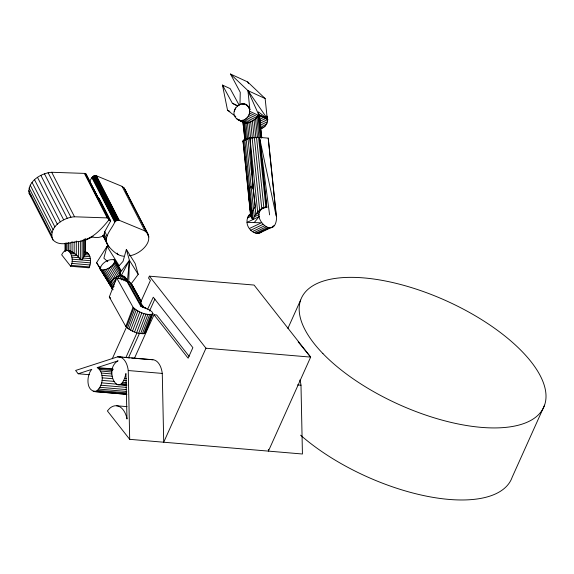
<?xml version="1.0" encoding="UTF-8"?>
<svg xmlns="http://www.w3.org/2000/svg" width="574" height="574" viewBox="0 0 574 574"><rect width="100%" height="100%" fill="white"/><g stroke="black" fill="none" stroke-linecap="round" stroke-linejoin="round"><path stroke-width="0.86" d="M259.785 120.619L258.781 114.671L267.233 118.531L267.728 119.6C267.742 123.69 264.894 127.693 260.854 128.641M128.727 282.071L129.401 260.309L126.352 249.439L123.058 261.335L118.366 266.63M70.667 266.257C75.524 259.835 68.328 242.149 61.662 254.791L70.667 266.257L89.092 267.821C91.295 262.842 91.632 253.306 85.002 251.871M122.865 357.286L117.627 356.841L75.603 370.46L78.207 373.767L91.797 369.362C86.409 375.001 85.727 391.863 96.059 391.274C103.42 386.553 104.705 372.698 97.25 367.597L117.842 360.924M97.587 197.671L99.28 198.661L110.682 220.918L104.777 231.587L103.951 235.684C100.084 237.571 95.205 238.519 91.266 236.344M123.726 256.241C117.139 255.746 112.145 250.293 108.055 245.694C102.495 237.371 111.722 229.392 114.75 222.145L116.773 220.366L118.854 220.151L144.906 230.892C156.279 240.355 139.791 254.806 129.358 255.767M245.715 104.475L248.119 106.534L249.898 109.77C245.349 94.688 225.496 111.772 238.067 119.744C241.805 121.896 246.497 124.436 250.687 121.918C253.564 120.605 256.391 118.56 257.87 115.754L258.63 114.57L247.946 90.627L230.483 74.024L247.681 81.939L265.145 98.534L267.233 118.531L258.35 111.908L261.048 137.681M242.795 121.738L238.067 119.744C244.223 122.786 250.996 115.761 249.446 109.562M127.421 281.124L129.401 260.309L138.198 274.379L131.389 283.506M250.451 213.872L252.323 212.997C248.334 214.167 246.677 218.522 246.999 222.389C247.258 229.378 256.291 237.191 262.375 231.236M86.014 173.965L108.995 218.802L108.177 220.825C100.558 230.059 91.912 239.329 79.564 241.446C71.205 241.747 59.94 247.315 53.023 239.91L29.08 193.223C27.423 181.183 41.17 173.09 51.703 172.272L84.923 173.413L86.236 174.668M53.023 239.91C47.427 227.562 63.678 217.302 74.52 216.785L107.74 217.919L108.995 218.802M269.593 214.863L259.477 137.401L268.23 138.126L276.589 218.106C274.824 242.96 245.902 212.882 265.848 207.106L266.824 207.393L259.477 137.401C253.959 137.294 247.595 137.308 243.017 140.759L250.551 215.307L252.122 218.622L253.077 219.505C255.365 213.937 259.534 208.19 265.848 207.106L258.565 137.322L266.795 207.164M66.577 250.307C72.367 250.637 77.131 255.172 80.374 259.52L82.125 259.67L85.368 254.296L85.619 239.193L85.426 239.781L92.45 236.617M260.173 210.737L257.676 211.921L249.955 137.975L253.177 188.502L250.716 186.098L248.427 192.599L250.881 216.405L253.077 219.505L244.725 139.525M119.213 265.819L107.037 246.346L103.88 258.185L107.797 261.701M124.013 280.772L119.744 273.231L120.841 270.117L114.542 259.965C108.974 258.164 101.146 263.157 100.063 268.854L110.481 285.579L110.194 283.685C112.188 278.081 121.516 272.219 125.943 278.297L141.785 306.581L143.077 307.348M118.007 360.824C102.703 369.764 119.736 401.384 125.914 373.566L126.998 419.027L126.861 418.123A22.831 13.066 -85.1 0 0 109.799 408.243L107.395 410.941L129.695 439.332L302.433 454.005L300.991 385.204A19.602 11.215 -85.1 0 0 299.85 380.024M100.421 269.486C105.989 271.294 113.817 266.293 114.893 260.603L114.542 259.965M141.606 301.96L132.042 284.833C128.87 279.473 121.731 279.768 116.601 277.773L109.318 296.973L125.785 326.448C130.664 331.184 138.65 334.872 145.416 333.25L145.409 331.951L146.922 327.948M126.409 280.528L140.781 306.243L149.577 310.003L152.038 311.904L152.914 313.476L152.698 314.05C145.932 315.678 137.947 311.991 133.068 307.255L116.601 277.773M125.785 326.448L133.068 307.255M126.438 327.295L133.72 308.102M127.493 328.228L134.775 309.027M128.899 329.196L136.181 309.996M130.599 330.165L137.882 310.972M132.515 331.098L139.805 311.897M134.574 331.944L141.857 312.744M143.722 307.729L143.902 307.255M136.669 332.669L143.952 313.476M138.721 333.243L146.004 314.05M140.637 333.645L147.92 314.444M142.33 333.846L149.613 314.652M143.73 333.846L151.012 314.652M149.958 319.948L151.479 315.951M144.77 333.645L152.06 314.452M145.416 333.25L152.914 313.476M234.314 111.191L235.605 107.883M112.26 358.772L126.531 327.022M268.374 449.327L268.41 451.114L310.656 357.107L254.074 285.063L149.383 276.166L148.537 278.053L150.424 280.456L140.264 303.065L144.39 307.757M125.885 357.559L136.913 333.02M147.669 309.085L153.272 297.21L192.878 347.643L188.136 358.205L154.019 314.753L134.438 358.32M128.497 357.781L139.525 333.243M149.505 311.036L154.858 299.126M149.383 276.166L205.966 348.217L163.719 442.224L162.277 373.423A19.602 11.215 -85.1 0 0 151.651 359.733M287.883 328.421L300.611 300.094M544.554 405.187L512.173 477.231A132.881 56.998 24.2 0 1 426.92 496.245A132.881 56.998 24.2 0 1 300.582 435.178M258.731 216.814L259.125 216.054M252.237 211.469L255.33 206.604L253.242 188.552L249.955 137.975M89.802 181.492C90.85 179.045 92.923 174.518 96.432 175.802L122.097 186.385L124.142 187.978L148.329 234.536M112.884 289.935L96.604 262.655L107.037 246.346M120.016 272.865L129.401 260.309L121.25 275.592L119.744 273.231M254.217 222.59L259.139 216.62L246.999 222.389L261.435 222.791L249.317 228.552M84.974 240.391L92.995 236.581M264.148 207.386L261.758 208.498L254.332 137.401L251.871 138.033M249.109 215.006L251.268 213.485L243.656 140.142L247.767 139.087M261.227 209.245L259.67 209.991L252.115 137.631M248.054 216.498L250.551 215.307L250.666 214.267L243.017 140.759M247.43 218.041L250.881 216.405M259.455 212.516L255.861 214.224L247.946 138.42M259.104 214.504L254.304 216.785L246.174 138.944M250.702 230.246L262.82 224.484M252.309 231.631L264.427 225.876M254.067 232.642L266.185 226.888M255.896 233.245L268.015 227.483M257.719 233.396L269.837 227.641M267.226 228.933L268.84 228.165M272.88 226.249L274.494 225.482M259.455 233.101L273.152 226.615M243.656 140.142L245.966 139.561M265.848 207.106L263.853 207.523L256.513 137.301M67.474 250.379L67 250.472L67 242.809M262.569 208.111L266.824 207.393M246.167 104.683L241.037 103.908M67.789 250.465L68.995 250.573M85.009 251.929L86.215 252.029M68.937 251.068L70.803 251.225M85.426 252.302L87.363 252.632M69.956 252.079L72.812 252.323M85.533 253.407L88.382 253.643M70.817 253.464L74.943 253.816M85.117 254.677L89.243 255.028M71.47 255.157L77.117 255.638M84.256 256.241L89.896 256.721M71.894 257.08L79.277 257.712M82.936 258.02L90.319 258.644M72.066 259.161L90.491 260.725M71.98 261.292L90.405 262.863M71.642 263.394L90.068 264.966M71.061 265.375L89.487 266.939M154.019 314.753L156.63 314.975L189.104 356.325M205.966 348.217L310.656 357.107L298.186 341.896M118.868 356.834L152.899 359.726M124.608 357.437L129.839 357.882M131.59 358.033L149.907 359.582M97.25 367.597L112.956 368.931M117.627 356.841A19.602 11.215 -85.1 0 1 128.253 370.531L162.277 373.423M297.504 384.91L300.991 385.204M98.376 368.185L113.207 369.448M99.596 369.398L112.683 370.503M100.615 371.041L111.959 372.002M101.397 373.057L111.865 373.947M101.899 375.346L112.368 376.235M78.207 373.767L89.544 374.729M124.823 378.424L126.567 378.575M102.107 377.821L112.576 378.711M123.876 380.526L126.495 380.749M102.007 380.361L114.219 381.401M122.721 382.284L126.208 382.578M121.394 383.619L126.632 384.063M101.598 382.865L116.429 384.128M119.973 384.472L126.947 385.068M117.053 384.623L126.352 385.484M100.909 385.219L126.208 387.371M99.962 387.321L126.137 389.545M98.807 389.079L126.725 391.454M97.487 390.413L126.28 392.86M96.059 391.274L126.596 393.864M93.146 391.425L126.294 394.238M94.588 391.611L126.868 394.352M116.565 405.761L127.033 406.65M140.781 306.243L145.954 308.102L141.785 306.581M239.458 104.439L239.975 104.626L240.255 92.321L230.483 74.024M140.264 303.065L141.362 303.502M242.264 121.501L236.753 118.861M108.414 219.663L110.682 220.918M249.898 109.77L247.946 90.627L265.145 98.534M235.778 116.558L227.541 110.294L222.475 85.081L230.167 88.618L239.243 105.315M244.237 103.923L244.689 104.131M247.035 105.358L247.487 105.566M242.651 103.729L243.103 103.937M248.119 106.534L248.578 106.742M248.937 107.962L249.389 108.17M222.475 85.081L232.37 103.291L237.758 105.767M249.625 111.277L258.494 115.352M258.867 115.525L267.728 119.6L267.039 116.285L266.587 116.077L267.549 117.885L267.233 118.531L247.946 90.627M249.468 113.028L257.468 116.709M259.577 117.677L267.57 121.351M248.98 114.743L256.262 118.086M259.8 119.715L267.082 123.066M248.176 116.335L254.834 119.399M259.62 121.602L266.286 124.658M247.107 117.749L253.249 120.576M259.828 123.597L265.21 126.072M227.541 110.294L229.851 111.356M245.801 118.911L251.57 121.566M260.302 125.577L263.904 127.234M244.33 119.779L249.862 122.327M260.065 127.012L262.433 128.102M242.752 120.31L248.198 122.822M241.13 120.483L246.662 123.03M239.545 120.296L245.313 122.944M232.37 103.291L237.643 106.154M258.781 114.671L267.728 119.6M119.83 269.062L120.841 270.117M243.584 122.068L244.215 122.571M31.427 196.573L29.08 193.223M110.466 298.322L109.318 296.973L110.445 298.344M112.626 288.98L110.301 285.264M111.636 287.287L110.911 286.268L112.769 289.239M126.352 249.439L135.148 263.509L138.198 274.379M113.882 259.541L117.082 264.671M118 266.135L119.37 268.331M114.922 261.414L120.87 270.928M114.628 262.368L120.576 271.889M114.018 263.43L119.966 272.944M113.121 264.549L120.153 275.785M111.98 265.669L118.574 276.209M110.646 266.752L116.967 276.862M109.168 267.749L115.396 277.716M107.618 268.61L113.939 278.72M106.061 269.306L112.655 279.847M104.568 269.802L111.593 281.038M103.205 270.074L110.811 282.243M100.335 267.082L100.852 267.914M102.021 270.11L110.337 283.413M96.604 262.655L101.282 270.139M102.222 271.638L104.095 274.637M105.028 276.13L108.773 282.121M110.179 284.367L111.586 286.613M101.081 269.909L110.208 284.51M110.481 285.579L100.063 268.854L100.723 270.024M110.732 285.952L112.576 288.909M132.042 284.833L140.953 301.214M130.829 283.183L141.046 301.472M129.265 281.841L140.931 302.735M142.266 305.117L143.357 307.076M125.003 277.027L127.528 281.554M123.848 276.13L126.732 281.289M122.535 275.642L125.699 281.303M119.6 275.843L121.939 280.04M118.007 276.352L119.27 278.612M114.872 277.988L116.092 280.177M113.458 279.036L115.123 282.013M112.239 280.184L114.398 284.051M111.263 281.375L114.111 286.469M110.574 282.559L113.178 287.23M110.194 283.685L112.726 288.213M110.136 284.675L112.913 289.569M247.681 81.939L248.492 83.46M124.142 187.978L146.958 232.492M126.553 193.23L127.371 194.823M147.74 234.565L148.96 236.947M122.097 186.385L144.906 230.892M96.432 175.802L119.248 220.308M96.037 175.637L118.854 220.151M95.571 175.558L118.388 220.072M95.054 175.572L117.864 220.079M94.509 175.673L117.318 220.179M93.957 175.852L116.773 220.366M93.426 176.11L116.242 220.624M92.945 176.433L115.754 220.947M92.522 176.806L115.331 221.32M92.184 177.215L114.994 221.722M91.94 177.631L114.75 222.145M98.742 198.202L110.151 220.459M85.734 173.707L109.053 219.182M85.368 173.513L108.995 219.591M84.923 173.413L107.74 217.919M84.421 173.391L107.238 217.905M117.168 253.062L117.979 254.648M104.777 231.587L107.058 236.036M104.038 233.898L106.319 238.346M103.413 235.089L106.212 240.542M103.069 235.376L109.189 247.38M102.76 235.362L108.055 245.694M51.703 172.272L74.52 216.785M48.116 172.738L70.925 217.252M44.442 173.779L67.258 218.285M40.854 175.335L63.664 219.849M37.497 177.352L60.313 221.865M34.526 179.734L57.343 224.247M32.065 182.381L54.882 226.895M30.228 185.18L53.038 229.686M29.087 187.999L51.904 232.506M28.7 190.719L51.517 235.232M242.831 141.355L243.111 141.907M125.943 278.297L126.919 281.109M125.512 190.03L126.144 192.434M259.477 137.401L276.173 215.953L268.23 138.126M85.497 252.474L85.619 253.12M132.845 286.706L133.089 288.055M248.894 190.267L251.979 217.955M259.778 118.624L261.766 137.66M259.369 116.443L261.615 138.119M257.87 115.754L260.13 137.394M256.829 117.268L258.91 137.172M255.53 118.667L257.453 137.035M254.031 119.93L255.904 137.889M252.388 121.035L254.067 137.086M250.687 121.918L252.381 138.155M248.994 122.549L250.651 138.434M247.387 122.908L249.044 138.786M245.937 122.965L247.631 139.209M244.703 122.728L246.375 138.779M243.742 122.205L245.615 140.164M245.012 139.798L242.874 121.25L244.775 139.41M100.558 268.869L100.586 269.68M128.253 370.531L129.695 439.332M85.368 238.662L85.368 254.296M84.672 239.071L84.679 255.796M83.582 239.537L83.582 257.568M82.125 240.205L82.125 259.67M80.374 240.944L80.374 259.52M78.401 241.676L78.408 257.123M76.299 241.001L76.306 255.078M74.161 242.049L74.161 253.342M72.066 241.525L72.073 251.964M70.121 242.953L70.128 251.003M68.406 242.529L68.414 250.501M65.953 242.946L65.953 250.924M65.321 243.276L65.321 250.974M65.127 243.476L65.127 251.398M254.332 137.401L252.122 138.018L254.332 137.401M322.94 353.613A132.881 56.998 24.2 0 0 535.492 417.355A132.881 56.998 24.2 0 0 409.319 286.95A132.881 56.998 24.2 0 0 322.94 353.613"/></g></svg>
